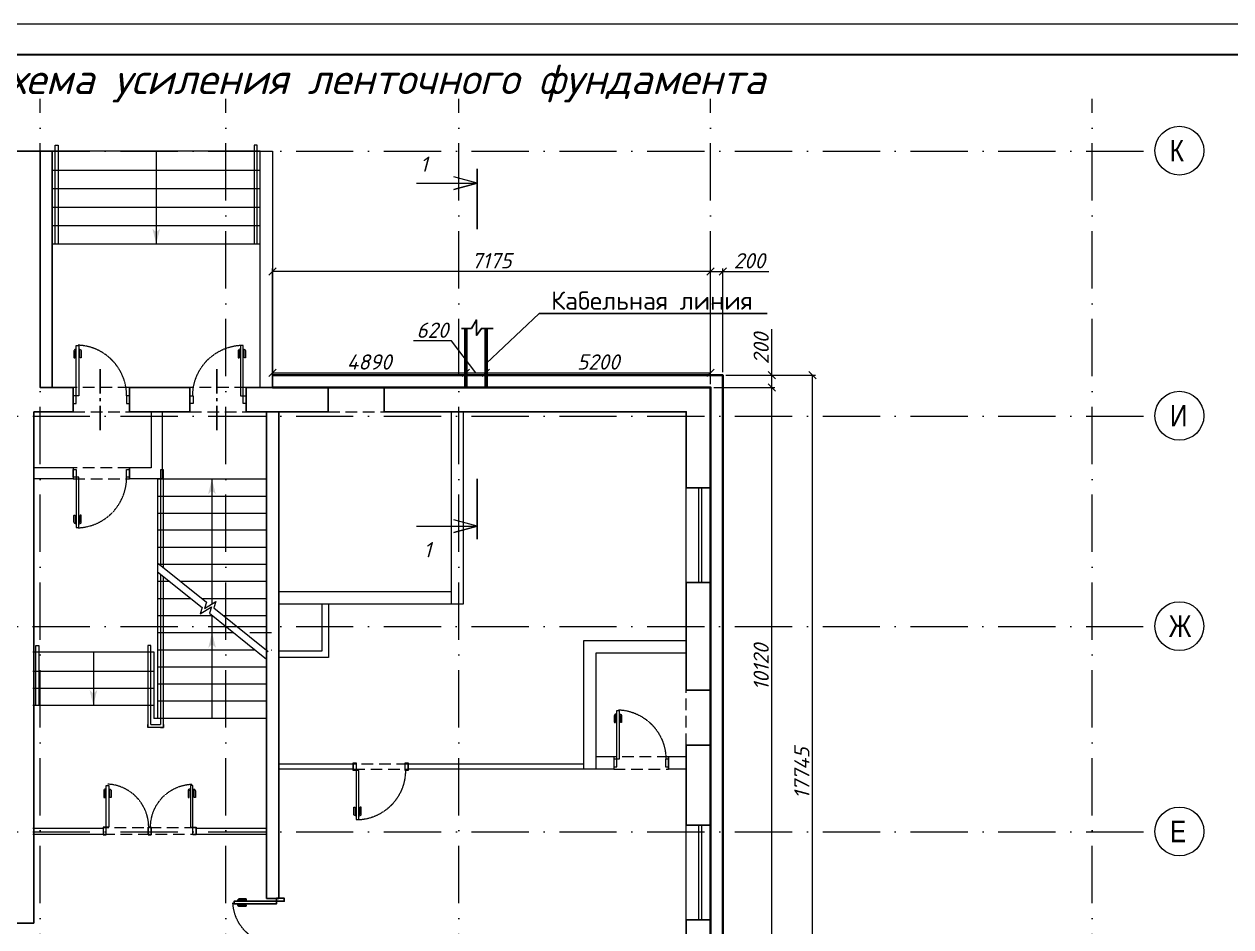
# Model space of a CAD drawing. Header units: millimetres. Extents: x 10124 to 8132345, y -95635 to 1386204.
# Drawn here: x 77550 to 97313, y -25689 to -10913 of the extents above; entities that cross this region are included whole.
import ezdxf
from ezdxf import colors
from ezdxf.entities.mleader import LeaderData, LeaderLine
from ezdxf.enums import TextEntityAlignment as Align
from ezdxf.math import Vec2, Vec3

# ---------------------------------------------------------------- set-up
doc = ezdxf.new("R2010")
doc.units = ezdxf.units.MM
for name, pattern in [('01_base$0$DASHED2', [0.375, 0.25, -0.125]), ('DASHED2', [0.375, 0.25, -0.125]), ('HIDDEN', [9.525, 6.35, -3.175]), ('K5LT32768', [0]), ('OS', [5.75, 3.75, -1, 0, -1]), ('ГОСТ 2.303 6', [12, 8, -1.5, 1, -1.5])]:
    doc.linetypes.add(name, pattern=pattern)
doc.layers.get('DEFPOINTS').update_dxf_attribs({"color": 1})
for name, color, linetype, lineweight in [('--дМой', 7, 'Continuous', 9), ('013', 7, 'Continuous', 13), ('Raz', 7, 'Continuous', 0), ('АР_Двери', 5, 'Continuous', 18), ('АР_Демонтаж_Стены', 250, 'Continuous', 18), ('АР_Оси', 193, 'Continuous', 9)]:
    doc.layers.add(name, color=color, linetype=linetype, lineweight=lineweight)
doc.layers.add('Демонтаж', color=7, linetype='DASHED2', lineweight=25, true_color=0xff0a0a)
doc.layers.add('К3 канажка д50', color=7, linetype='Continuous', lineweight=70, true_color=0x25670a)
for name, color, linetype in [('ИД Размерная', 7, 'Continuous'), ('Конструктив - Перекрытия', 7, 'Continuous'), ('ТЗК', 250, 'Continuous')]:
    doc.layers.add(name, color=color, linetype=linetype)
doc.styles.add('01_base$0$UNKTextStyle_ISO', font='arial.ttf')
doc.styles.add('10', font='isocpeui.ttf', dxfattribs={"height": 25})
doc.styles.add('100', font='isocpeui.ttf', dxfattribs={"height": 250})
doc.styles.add('Arial', font='ARIALN.TTF')
doc.styles.add('GOST', font='isocpeur.TTF')
doc.styles.add('ГОСТ', font='isocpeur.TTF')
doc.dimstyles.new('0.25', dxfattribs={"dimtxt": 250, "dimasz": 120, "dimexe": 50, "dimexo": 50, "dimgap": 50, "dimtad": 1, "dimlfac": 0.25, "dimtxsty": '100', "dimblk": 'OBLIQUE', "dimcen": 2.5, "dimclrt": 1, "dimadec": 0, "dimazin": 0, "dimtfac": 1, "dimtmove": 0, "dimatfit": 3, "dimfxl": 1, "dimlwd": 15, "dimlwe": 15, "dimarcsym": 0})
doc.dimstyles.new('100', dxfattribs={"dimtxt": 250, "dimasz": 120, "dimexe": 50, "dimexo": 50, "dimgap": 50, "dimtad": 1, "dimtxsty": '100', "dimblk": 'OBLIQUE', "dimcen": 2.5, "dimadec": 0, "dimazin": 0, "dimtfac": 1, "dimtmove": 0, "dimatfit": 3, "dimfxl": 1, "dimlwd": 15, "dimlwe": 15, "dimarcsym": 0})

# ---------------------------------------------------------------- blocks, each defined once
blk = doc.blocks.new('S')
at = {"color": 0}
blk.add_solid([(0, 0), (5, -1.25), (5, 1.25), (3.85, 0)], dxfattribs=at)
blk = doc.blocks.new('*U849')
blk.add_lwpolyline([(5, 12.5), (5, 81), (9, 81), (9, 12.5)], close=True)
at = {"color": 8}
for points in [[(5, 75), (3.7, 75, 0.414214), (1, 72.3), (1, 61.7, 0.414214), (1.7, 61), (2.3, 61, 0.414214), (3, 61.7), (3, 72.3, -0.414214), (3.7, 73), (5, 73)], [(9, 75), (10.3, 75, -0.414214), (13, 72.3), (13, 61.7, -0.414214), (12.3, 61), (11.7, 61, -0.414214), (11, 61.7), (11, 72.3, 0.414214), (10.3, 73), (9, 73)]]:
    blk.add_lwpolyline(points, format="xyb", dxfattribs=at)
for points in [[(0, 12.5), (0, 0), (5, 0), (5, 12.5), (0, 12.5)], [(73.5, 12.5), (73.5, 0), (78.5, 0), (78.5, 12.5), (73.5, 12.5)]]:
    blk.add_lwpolyline(points)
at = {"color": 8, "linetype": '01_base$0$DASHED2', "lineweight": 9}
blk.add_arc((3.9, 12.5), 70.6, 0, 87.4527, dxfattribs=at)
at = {"ltscale": 100, "style": '01_base$0$UNKTextStyle_ISO', "width": 0.8}
blk.add_attdef('МАРКА', text='', height=20, dxfattribs=at).set_placement((58.2, 34.6), align=Align.MIDDLE_CENTER)
blk = doc.blocks.new('*U848')
blk.add_lwpolyline([(5, 12.5), (5, 82.2), (9, 82.2), (9, 12.5)], close=True)
at = {"color": 8}
for points in [[(5, 76.2), (3.7, 76.2, 0.414214), (1, 73.5), (1, 62.8, 0.414214), (1.7, 62.2), (2.3, 62.2, 0.414214), (3, 62.8), (3, 73.5, -0.414214), (3.7, 74.2), (5, 74.2)], [(9, 76.2), (10.3, 76.2, -0.414214), (13, 73.5), (13, 62.8, -0.414214), (12.3, 62.2), (11.7, 62.2, -0.414214), (11, 62.8), (11, 73.5, 0.414214), (10.3, 74.2), (9, 74.2)]]:
    blk.add_lwpolyline(points, format="xyb", dxfattribs=at)
for points in [[(0, 12.5), (0, 0), (5, 0), (5, 12.5), (0, 12.5)], [(74.7, 12.5), (74.7, 0), (79.7, 0), (79.7, 12.5), (74.7, 12.5)]]:
    blk.add_lwpolyline(points)
at = {"color": 8, "linetype": '01_base$0$DASHED2', "lineweight": 9}
blk.add_arc((4, 12.5), 71.7, 0, 87.4527, dxfattribs=at)
at = {"ltscale": 100, "style": '01_base$0$UNKTextStyle_ISO', "width": 0.8}
blk.add_attdef('МАРКА', text='', height=20, dxfattribs=at).set_placement((58.2, 34.6), align=Align.MIDDLE_CENTER)
blk = doc.blocks.new('*U879')
at = {"color": 8}
for points in [[(5, 86.5), (3.7, 86.5, 0.414214), (1, 83.8), (1, 73.2, 0.414214), (1.7, 72.5), (2.3, 72.5, 0.414214), (3, 73.2), (3, 83.8, -0.414214), (3.7, 84.5), (5, 84.5)], [(9, 86.5), (10.3, 86.5, -0.414214), (13, 83.8), (13, 73.2, -0.414214), (12.3, 72.5), (11.7, 72.5, -0.414214), (11, 73.2), (11, 83.8, 0.414214), (10.3, 84.5), (9, 84.5)]]:
    blk.add_lwpolyline(points, format="xyb", dxfattribs=at)
blk.add_lwpolyline([(5, 12.5), (5, 92.5), (9, 92.5), (9, 12.5)], close=True)
for points in [[(0, 12.5), (0, 0), (5, 0), (5, 12.5), (0, 12.5)], [(85, 12.5), (85, 0), (90, 0), (90, 12.5), (85, 12.5)]]:
    blk.add_lwpolyline(points)
at = {"color": 8, "linetype": '01_base$0$DASHED2', "lineweight": 9}
blk.add_arc((4.5, 12.5), 81, 0, 87.4527, dxfattribs=at)
at = {"ltscale": 100, "style": '01_base$0$UNKTextStyle_ISO', "width": 0.8}
blk.add_attdef('МАРКА', text='', height=20, dxfattribs=at).set_placement((58.2, 34.6), align=Align.MIDDLE_CENTER)
blk = doc.blocks.new('*U880')
for points in [[(0, -12.5), (0, 0), (5, 0), (5, -12.5), (0, -12.5)], [(85, -12.5), (85, 0), (90, 0), (90, -12.5), (85, -12.5)]]:
    blk.add_lwpolyline(points)
blk.add_lwpolyline([(5, -12.5), (5, -92.5), (9, -92.5), (9, -12.5)], close=True)
at = {"color": 8}
for points in [[(5, -86.5), (3.7, -86.5, -0.414214), (1, -83.8), (1, -73.2, -0.414214), (1.7, -72.5), (2.3, -72.5, -0.414214), (3, -73.2), (3, -83.8, 0.414214), (3.7, -84.5), (5, -84.5)], [(9, -86.5), (10.3, -86.5, 0.414214), (13, -83.8), (13, -73.2, 0.414214), (12.3, -72.5), (11.7, -72.5, 0.414214), (11, -73.2), (11, -83.8, -0.414214), (10.3, -84.5), (9, -84.5)]]:
    blk.add_lwpolyline(points, format="xyb", dxfattribs=at)
at = {"color": 8, "linetype": '01_base$0$DASHED2', "lineweight": 9}
blk.add_arc((4.5, -12.5), 81, 272.5473, 0, dxfattribs=at)
at = {"ltscale": 100, "style": '01_base$0$UNKTextStyle_ISO', "width": 0.8}
blk.add_attdef('МАРКА', text='', height=20, dxfattribs=at).set_placement((58.2, 22.1), align=Align.MIDDLE_CENTER)
blk = doc.blocks.new('*U877')
at = {"color": 8}
for points in [[(5, 88.5), (3.7, 88.5, 0.414214), (1, 85.8), (1, 75.2, 0.414214), (1.7, 74.5), (2.3, 74.5, 0.414214), (3, 75.2), (3, 85.8, -0.414214), (3.7, 86.5), (5, 86.5)], [(9, 88.5), (10.3, 88.5, -0.414214), (13, 85.8), (13, 75.2, -0.414214), (12.3, 74.5), (11.7, 74.5, -0.414214), (11, 75.2), (11, 85.8, 0.414214), (10.3, 86.5), (9, 86.5)]]:
    blk.add_lwpolyline(points, format="xyb", dxfattribs=at)
blk.add_lwpolyline([(5, 12.5), (5, 94.5), (9, 94.5), (9, 12.5)], close=True)
for points in [[(0, 12.5), (0, 0), (5, 0), (5, 12.5), (0, 12.5)], [(87, 12.5), (87, 0), (92, 0), (92, 12.5), (87, 12.5)]]:
    blk.add_lwpolyline(points)
at = {"color": 8, "linetype": '01_base$0$DASHED2', "lineweight": 9}
blk.add_arc((4.6, 12.5), 82.8, 0, 87.4527, dxfattribs=at)
at = {"ltscale": 100, "style": '01_base$0$UNKTextStyle_ISO', "width": 0.8}
blk.add_attdef('МАРКА', text='', height=20, dxfattribs=at).set_placement((58.2, 34.6), align=Align.MIDDLE_CENTER)
blk = doc.blocks.new('*U878')
for points in [[(0, -12.5), (0, 0), (5, 0), (5, -12.5), (0, -12.5)], [(87, -12.5), (87, 0), (92, 0), (92, -12.5), (87, -12.5)]]:
    blk.add_lwpolyline(points)
blk.add_lwpolyline([(5, -12.5), (5, -94.5), (9, -94.5), (9, -12.5)], close=True)
at = {"color": 8}
for points in [[(5, -88.5), (3.7, -88.5, -0.414214), (1, -85.8), (1, -75.2, -0.414214), (1.7, -74.5), (2.3, -74.5, -0.414214), (3, -75.2), (3, -85.8, 0.414214), (3.7, -86.5), (5, -86.5)], [(9, -88.5), (10.3, -88.5, 0.414214), (13, -85.8), (13, -75.2, 0.414214), (12.3, -74.5), (11.7, -74.5, 0.414214), (11, -75.2), (11, -85.8, -0.414214), (10.3, -86.5), (9, -86.5)]]:
    blk.add_lwpolyline(points, format="xyb", dxfattribs=at)
at = {"color": 8, "linetype": '01_base$0$DASHED2', "lineweight": 9}
blk.add_arc((4.6, -12.5), 82.8, 272.5473, 0, dxfattribs=at)
at = {"ltscale": 100, "style": '01_base$0$UNKTextStyle_ISO', "width": 0.8}
blk.add_attdef('МАРКА', text='', height=20, dxfattribs=at).set_placement((58.2, 22.1), align=Align.MIDDLE_CENTER)
blk = doc.blocks.new('A$C343b019d')
at = {"layer": 'АР_Демонтаж_Стены', "color": 18, "linetype": 'ГОСТ 2.303 6', "lineweight": 30, "ltscale": 50, "true_color": 0x000000}
blk.add_line((0, 499), (0, -499), dxfattribs=at)
blk = doc.blocks.new('_OBLIQUE')
at = {"color": 0, "linetype": 'ByBlock'}
blk.add_line((-0.5, -0.5), (0.5, 0.5), dxfattribs=at)
blk = doc.blocks.new('*D1061')
at = {"layer": 'DEFPOINTS', "color": 0, "transparency": 16777216}
for p in [(84784, -16618), (81617, -16858), (84784, -16858)]:
    blk.add_point(p, dxfattribs=at)
at = {"layer": 'ИД Размерная', "color": 0, "lineweight": 15, "transparency": 16777216}
for p, q in [((81617, -16808), (81617, -16568)), ((84784, -16808), (84784, -16568)), ((81617, -16618), (84784, -16618))]:
    blk.add_line(p, q, dxfattribs=at)
at = {"layer": 'ИД Размерная', "color": 0, "lineweight": 15, "transparency": 16777216, "xscale": 120, "yscale": 120, "zscale": 120, "rotation": 180}
blk.add_blockref('_OBLIQUE', (81617, -16618), dxfattribs=at)
at = {"layer": 'ИД Размерная', "color": 0, "lineweight": 15, "transparency": 16777216, "xscale": 120, "yscale": 120, "zscale": 120}
blk.add_blockref('_OBLIQUE', (84784, -16618), dxfattribs=at)
at = {"layer": 'ИД Размерная', "color": 0, "transparency": 16777216, "insert": (83201, -16443), "char_height": 250, "attachment_point": 5, "style": '100'}
blk.add_mtext('4890', dxfattribs=at)
blk = doc.blocks.new('*D1062')
at = {"layer": 'DEFPOINTS', "color": 0, "transparency": 16777216}
for p in [(88793, -16618), (85114, -16858), (88793, -16858)]:
    blk.add_point(p, dxfattribs=at)
at = {"layer": 'ИД Размерная', "color": 0, "lineweight": 15, "transparency": 16777216}
for p, q in [((85114, -16808), (85114, -16568)), ((88793, -16808), (88793, -16568)), ((85114, -16618), (88793, -16618))]:
    blk.add_line(p, q, dxfattribs=at)
at = {"layer": 'ИД Размерная', "color": 0, "lineweight": 15, "transparency": 16777216, "xscale": 120, "yscale": 120, "zscale": 120, "rotation": 180}
blk.add_blockref('_OBLIQUE', (85114, -16618), dxfattribs=at)
at = {"layer": 'ИД Размерная', "color": 0, "lineweight": 15, "transparency": 16777216, "xscale": 120, "yscale": 120, "zscale": 120}
blk.add_blockref('_OBLIQUE', (88793, -16618), dxfattribs=at)
at = {"layer": 'ИД Размерная', "color": 0, "transparency": 16777216, "insert": (86953, -16443), "char_height": 250, "attachment_point": 5, "style": '100'}
blk.add_mtext('5200', dxfattribs=at)
blk = doc.blocks.new('_None')
blk = doc.blocks.new('*D1064')
at = {"layer": '013', "color": 0, "lineweight": 15, "ltscale": 100, "transparency": 16777216}
for p, q in [((88843, -16858), (89846, -16858)), ((89796, -26018), (89796, -16858)), ((88844, -26018), (89846, -26018))]:
    blk.add_line(p, q, dxfattribs=at)
at = {"layer": 'DEFPOINTS', "color": 0, "ltscale": 100, "transparency": 16777216}
for p in [(88793, -16858), (89796, -16858), (88794, -26018)]:
    blk.add_point(p, dxfattribs=at)
at = {"layer": '013', "color": 0, "lineweight": 15, "ltscale": 100, "transparency": 16777216, "xscale": 120, "yscale": 120, "zscale": 120}
for p, rotation in [((89796, -16858), 90), ((89796, -26018), 270)]:
    blk.add_blockref('_OBLIQUE', p, dxfattribs=dict(at, rotation=rotation))
at = {"layer": '013', "color": 1, "ltscale": 100, "transparency": 16777216, "insert": (89621, -21438), "char_height": 250, "attachment_point": 5, "rotation": 90, "style": '100'}
blk.add_mtext('10120', dxfattribs=at)
blk = doc.blocks.new('*D1051')
at = {"layer": 'DEFPOINTS', "color": 0, "transparency": 16777216}
for p in [(85114, -16618), (84784, -16858), (85114, -16858)]:
    blk.add_point(p, dxfattribs=at)
at = {"layer": 'ИД Размерная', "color": 0, "lineweight": 15, "transparency": 16777216}
for p, q in [((84547, -16098), (83927, -16098)), ((84949, -16618), (84547, -16098)), ((84784, -16808), (84784, -16568)), ((85114, -16808), (85114, -16568)), ((84784, -16618), (85114, -16618))]:
    blk.add_line(p, q, dxfattribs=at)
at = {"layer": 'ИД Размерная', "color": 0, "lineweight": 15, "transparency": 16777216, "xscale": 120, "yscale": 120, "zscale": 120, "rotation": 180}
blk.add_blockref('_OBLIQUE', (84784, -16618), dxfattribs=at)
at = {"layer": 'ИД Размерная', "color": 0, "lineweight": 15, "transparency": 16777216, "xscale": 120, "yscale": 120, "zscale": 120}
blk.add_blockref('_OBLIQUE', (85114, -16618), dxfattribs=at)
at = {"layer": 'ИД Размерная', "color": 0, "transparency": 16777216, "insert": (84237, -15923), "char_height": 250, "attachment_point": 5, "style": '100'}
blk.add_mtext('620', dxfattribs=at)
blk = doc.blocks.new('*U1065')
at = {"color": 44, "lineweight": 20, "ltscale": 10}
blk.add_line((594, 420), (0, 420), dxfattribs=at)
at = {"color": 137, "lineweight": 35, "ltscale": 10}
blk.add_line((589, 415), (20, 415), dxfattribs=at)
at = {"color": 44, "lineweight": 13, "style": 'GOST', "oblique": 10, "width": 0.8}
for tag in ['ФОРМАТВЕРТ', 'ФОРМАТГОРИЗ']:
    blk.add_attdef(tag, (542.98, 1.6), '', height=2, dxfattribs=at)
blk = doc.blocks.new('*D1117')
at = {"layer": '013', "color": 0, "lineweight": 15, "ltscale": 100, "transparency": 16777216}
for p, q in [((89043, -16658), (90513, -16658)), ((90463, -34401), (90463, -16658)), ((89043, -34401), (90513, -34401))]:
    blk.add_line(p, q, dxfattribs=at)
at = {"layer": 'DEFPOINTS', "color": 0, "ltscale": 100, "transparency": 16777216}
for p in [(88993, -16658), (90463, -16658), (88993, -34401)]:
    blk.add_point(p, dxfattribs=at)
at = {"layer": '013', "color": 0, "lineweight": 15, "ltscale": 100, "transparency": 16777216, "xscale": 120, "yscale": 120, "zscale": 120}
for p, rotation in [((90463, -16658), 90), ((90463, -34401), 270)]:
    blk.add_blockref('_OBLIQUE', p, dxfattribs=dict(at, rotation=rotation))
at = {"layer": '013', "color": 0, "ltscale": 100, "transparency": 16777216, "insert": (90287, -23174), "char_height": 250, "attachment_point": 5, "rotation": 90, "style": '100'}
blk.add_mtext('17745', dxfattribs=at)
blk = doc.blocks.new('*D1118')
at = {"layer": '013', "color": 0, "lineweight": 15, "ltscale": 100, "transparency": 16777216}
for p, q in [((89796, -16658), (89796, -15907)), ((89043, -16658), (89846, -16658)), ((89796, -16858), (89796, -16658)), ((88843, -16858), (89846, -16858))]:
    blk.add_line(p, q, dxfattribs=at)
at = {"layer": 'DEFPOINTS', "color": 0, "ltscale": 100, "transparency": 16777216}
for p in [(88993, -16658), (89796, -16658), (88793, -16858)]:
    blk.add_point(p, dxfattribs=at)
at = {"layer": '013', "color": 0, "lineweight": 15, "ltscale": 100, "transparency": 16777216, "xscale": 120, "yscale": 120, "zscale": 120}
for p, rotation in [((89796, -16658), 90), ((89796, -16858), 270)]:
    blk.add_blockref('_OBLIQUE', p, dxfattribs=dict(at, rotation=rotation))
at = {"layer": '013', "color": 0, "ltscale": 100, "transparency": 16777216, "insert": (89621, -16223), "char_height": 250, "attachment_point": 5, "rotation": 90, "style": '100'}
blk.add_mtext('200', dxfattribs=at)
blk = doc.blocks.new('*D1119')
at = {"layer": '013', "color": 0, "lineweight": 15, "ltscale": 100, "transparency": 16777216}
for p, q in [((88793, -16808), (88793, -14911)), ((88793, -14961), (88993, -14961)), ((88993, -16608), (88993, -14911)), ((88993, -14961), (89744, -14961))]:
    blk.add_line(p, q, dxfattribs=at)
at = {"layer": 'DEFPOINTS', "color": 0, "ltscale": 100, "transparency": 16777216}
for p in [(88993, -14961), (88993, -16658), (88793, -16858)]:
    blk.add_point(p, dxfattribs=at)
at = {"layer": '013', "color": 0, "lineweight": 15, "ltscale": 100, "transparency": 16777216, "xscale": 120, "yscale": 120, "zscale": 120, "rotation": 180}
blk.add_blockref('_OBLIQUE', (88793, -14961), dxfattribs=at)
at = {"layer": '013', "color": 0, "lineweight": 15, "ltscale": 100, "transparency": 16777216, "xscale": 120, "yscale": 120, "zscale": 120}
blk.add_blockref('_OBLIQUE', (88993, -14961), dxfattribs=at)
at = {"layer": '013', "color": 0, "ltscale": 100, "transparency": 16777216, "insert": (89428, -14786), "char_height": 250, "attachment_point": 5, "style": '100'}
blk.add_mtext('200', dxfattribs=at)
blk = doc.blocks.new('*D1120')
at = {"layer": '013', "color": 0, "lineweight": 15, "ltscale": 100, "transparency": 16777216}
for p, q in [((81617, -16608), (81617, -14911)), ((88793, -14961), (81617, -14961)), ((88793, -16808), (88793, -14911))]:
    blk.add_line(p, q, dxfattribs=at)
at = {"layer": 'DEFPOINTS', "color": 0, "ltscale": 100, "transparency": 16777216}
for p in [(81617, -14961), (81617, -16658), (88793, -16858)]:
    blk.add_point(p, dxfattribs=at)
at = {"layer": '013', "color": 0, "lineweight": 15, "ltscale": 100, "transparency": 16777216, "xscale": 120, "yscale": 120, "zscale": 120, "rotation": 180}
blk.add_blockref('_OBLIQUE', (81617, -14961), dxfattribs=at)
at = {"layer": '013', "color": 0, "lineweight": 15, "ltscale": 100, "transparency": 16777216, "xscale": 120, "yscale": 120, "zscale": 120}
blk.add_blockref('_OBLIQUE', (88793, -14961), dxfattribs=at)
at = {"layer": '013', "color": 0, "ltscale": 100, "transparency": 16777216, "insert": (85205, -14785), "char_height": 250, "attachment_point": 5, "style": '100'}
blk.add_mtext('7175', dxfattribs=at)

msp = doc.modelspace()

# ---------------------------------------------------------------- linework, layer by layer
at = {"layer": '--дМой'}
for p, q in [((84969.784, -13514.872), (84586.649, -13412.211)), ((83978.158, -13514.872), (84969.784, -13514.872)), ((84969.784, -13514.872), (84586.649, -13617.533)), ((84586.649, -13617.533), (84969.784, -13514.872)), ((83978.158, -19129.383), (84969.784, -19129.383)), ((84969.784, -19129.383), (84586.649, -19026.722)), ((84969.784, -19129.383), (84586.649, -19232.044)), ((84586.649, -19232.044), (84969.784, -19129.383))]:
    msp.add_line(p, q, dxfattribs=at)
at = {"layer": '--дМой', "lineweight": 30}
for p, q in [((84969.784, -14270.642), (84969.784, -13279.016)), ((84969.784, -19344.572), (84969.784, -18352.946))]:
    msp.add_line(p, q, dxfattribs=at)
msp.add_lwpolyline([(84715.012, -15894.599), (84874.907, -15894.599), (84956.418, -15753.419), (84956.418, -16008.297), (85039.599, -15894.599), (85234.242, -15894.599)])
at = {"layer": 'АР_Демонтаж_Стены', "linetype": 'HIDDEN', "lineweight": 20, "ltscale": 30}
for points in [[(78355.02, -17258.06), (79275.02, -17258.06), (79275.02, -16858.06), (78355.02, -16858.06)], [(80265.999, -17258.06), (81185.999, -17258.06), (81185.999, -16858.06), (80265.999, -16858.06)], [(82528.01, -17258.06), (83448.01, -17258.06), (83448.01, -16858.06), (82528.01, -16858.06)], [(78355.02, -18357.503), (79275.02, -18357.503), (79275.02, -18178.144), (78355.02, -18178.144)], [(88392.52, -21813.516), (88792.52, -21813.516), (88792.52, -22713.516), (88392.52, -22713.516)], [(87205.431, -23108.049), (88105.431, -23108.049), (88105.431, -22905.144), (87205.431, -22905.144)], [(82939.652, -23108.049), (83839.652, -23108.049), (83839.652, -23026.144), (82939.652, -23026.144)], [(78845.24, -24171.196), (80365.24, -24171.196), (80365.24, -24068.144), (78845.24, -24068.144)]]:
    msp.add_lwpolyline(points, close=True, dxfattribs=at)
at = {"layer": 'АР_Оси', "linetype": 'OS', "ltscale": 250}
for p, q in [((77810.24, -45428.314), (77810.24, -12136.619)), ((80853.108, -45428.314), (80853.108, -12136.619)), ((84668.108, -45428.314), (84668.108, -12136.619)), ((88792.52, -45428.314), (88792.52, -12136.619)), ((95042.52, -45428.314), (95042.52, -12136.619)), ((70502.808, -12991.143), (96070.045, -12991.143)), ((70502.808, -17331.196), (96070.045, -17331.196)), ((70501.808, -20775.291), (96070.045, -20775.291)), ((70502.808, -24136.196), (96070.045, -24136.196))]:
    msp.add_line(p, q, dxfattribs=at)
at = {"layer": 'Демонтаж', "color": 6, "linetype": 'ByBlock', "lineweight": 40, "ltscale": 100}
for points in [[(81616.969, -16658.06), (88992.52, -16658.06), (88992.52, -34401.196)], [(81616.969, -16858.06), (88792.52, -16858.06), (88792.52, -34401.196)]]:
    msp.add_lwpolyline(points, dxfattribs=at)
at = {"layer": 'К3 канажка д50', "lineweight": 60}
for p, q in [((84784.229, -16857.863), (84784.229, -15897.224)), ((85114.229, -16857.863), (85114.229, -15894.891))]:
    msp.add_line(p, q, dxfattribs=at)
at = {"layer": 'Конструктив - Перекрытия', "lineweight": 0, "ltscale": 100}
for p, q in [((79732.206, -18357.503), (79732.206, -22277.503)), ((79676.955, -21186.277), (79676.955, -22276.144))]:
    msp.add_line(p, q, dxfattribs=at)
at = {"layer": 'ТЗК', "lineweight": 18, "ltscale": 100}
for p, q in [((81416.969, -12991.143), (77810.24, -12991.143)), ((81416.969, -16858.06), (81416.969, -12991.143)), ((81416.969, -12991.143), (81616.969, -12991.143)), ((81416.969, -16858.06), (81416.969, -12991.143)), ((81616.969, -12991.143), (81616.969, -16858.06)), ((78010.24, -13301.143), (81416.969, -13301.143)), ((78010.24, -13601.143), (81416.969, -13601.143)), ((78010.24, -13911.143), (81416.969, -13911.143)), ((78010.24, -14211.143), (81416.969, -14211.143)), ((78010.24, -14511.143), (81416.969, -14511.143)), ((79732.206, -18357.503), (81520.24, -18357.503)), ((79732.206, -18637.503), (81520.24, -18637.503)), ((79732.206, -18917.503), (81520.24, -18917.503)), ((81520.24, -19197.503), (79732.206, -19197.503)), ((81520.24, -19477.503), (79732.206, -19477.503)), ((81520.24, -19757.503), (79732.206, -19757.503)), ((79934.183, -20037.503), (79732.206, -20037.503)), ((81520.24, -20037.503), (80116.863, -20037.503)), ((80284.465, -20317.503), (79732.206, -20317.503)), ((81520.24, -20317.503), (80467.145, -20317.503)), ((80634.747, -20597.503), (79732.206, -20597.503)), ((81520.24, -20597.503), (80817.427, -20597.503)), ((80985.029, -20877.503), (79732.206, -20877.503)), ((81600.24, -20877.503), (81247.709, -20877.503)), ((77690.24, -21186.277), (79676.955, -21186.277)), ((81335.311, -21157.503), (79732.206, -21157.503)), ((77690.24, -21502.871), (79676.955, -21502.871)), ((81520.24, -21437.503), (79732.206, -21437.503)), ((81520.24, -21717.503), (79732.206, -21717.503)), ((77690.24, -21782.871), (79676.955, -21782.871)), ((77690.24, -22062.871), (79676.955, -22062.871)), ((81520.24, -21997.503), (79732.206, -21997.503)), ((81520.24, -22277.503), (79676.955, -22277.503))]:
    msp.add_line(p, q, dxfattribs=at)
at = {"layer": 'ТЗК', "lineweight": 30, "ltscale": 100}
for p, q in [((77810.24, -12991.143), (77810.24, -16858.06)), ((81616.969, -15413.299), (81616.969, -16858.06)), ((78355.02, -16858.06), (78355.02, -17258.06)), ((79275.02, -16858.06), (79275.02, -17258.06)), ((80265.999, -16858.06), (80265.999, -17258.06)), ((81185.999, -16858.06), (82528.01, -16858.06)), ((81185.999, -16858.06), (81185.999, -17258.06)), ((82528.01, -16858.06), (82528.01, -17258.06)), ((83448.01, -16858.06), (88792.52, -16858.06)), ((83448.01, -16858.06), (83448.01, -17258.06)), ((88792.52, -18504.694), (88792.52, -16858.06)), ((88392.52, -18504.694), (88792.52, -18504.694)), ((88392.52, -20054.694), (88792.52, -20054.694)), ((88392.52, -20054.694), (88392.52, -21813.516)), ((88792.52, -20054.694), (88792.52, -21813.516)), ((81600.24, -21157.503), (81597.991, -21157.503)), ((88392.52, -21813.516), (88792.52, -21813.516)), ((88392.52, -22713.516), (88792.52, -22713.516)), ((88392.52, -22713.516), (88392.52, -24024.694)), ((88792.52, -22713.516), (88792.52, -24024.694)), ((88392.52, -24024.694), (88792.52, -24024.694)), ((77710.24, -24613.34), (77710.24, -25629.33)), ((81520.24, -25222.853), (81720.24, -25222.853)), ((77410.24, -25629.33), (77710.24, -25629.33)), ((88392.52, -25574.694), (88792.52, -25574.694)), ((88392.52, -25574.694), (88392.52, -26784.694)), ((88792.52, -25574.694), (88792.52, -26784.694))]:
    msp.add_line(p, q, dxfattribs=at)
at = {"layer": 'ТЗК', "lineweight": 20, "ltscale": 100}
for p, q in [((79632.206, -17258.06), (79632.206, -18177.503)), ((79812.206, -17258.06), (79812.206, -18357.503)), ((78355.02, -18177.503), (77710.24, -18177.503)), ((78355.02, -18177.503), (78355.02, -18357.503)), ((79632.206, -18177.503), (79275.02, -18177.503)), ((79275.02, -18177.503), (79275.02, -18357.503)), ((78355.02, -18357.503), (77710.24, -18357.503)), ((79812.206, -18357.503), (79275.02, -18357.503)), ((88592.52, -18504.694), (88592.52, -20054.694)), ((88642.52, -18504.694), (88642.52, -20054.694)), ((84542.52, -20205.847), (81720.24, -20205.847)), ((84742.52, -20406.481), (81720.24, -20406.481)), ((86712.52, -21008.049), (86712.52, -23108.049)), ((88392.52, -21008.049), (86712.52, -21008.049)), ((88392.52, -21208.049), (86912.52, -21208.049)), ((86912.52, -21208.049), (86912.52, -23108.049)), ((87205.431, -22908.049), (86912.52, -22908.049)), ((87205.431, -22908.049), (87205.431, -23108.049)), ((88392.52, -22908.049), (88105.431, -22908.049)), ((88105.431, -22908.049), (88105.431, -23108.049)), ((82939.652, -23028.049), (81720.24, -23028.049)), ((82939.652, -23108.049), (81720.24, -23108.049)), ((82939.652, -23028.049), (82939.652, -23108.049)), ((86712.52, -23028.049), (83839.652, -23028.049)), ((83839.652, -23028.049), (83839.652, -23108.049)), ((87205.431, -23108.049), (83839.652, -23108.049)), ((88392.52, -23108.049), (88105.431, -23108.049)), ((77690.24, -24071.196), (78845.24, -24071.196)), ((78845.24, -24071.196), (78845.24, -24171.196)), ((80365.24, -24071.196), (81520.24, -24071.196)), ((80365.24, -24071.196), (80365.24, -24171.196)), ((88592.52, -24024.694), (88592.52, -25574.694)), ((88642.52, -24024.694), (88642.52, -25574.694)), ((77690.24, -24171.196), (78845.24, -24171.196)), ((80365.24, -24171.196), (81520.24, -24171.196))]:
    msp.add_line(p, q, dxfattribs=at)
at = {"layer": 'ТЗК', "lineweight": 30, "ltscale": 100}
for points in [[(78355.02, -16858.06), (77810.24, -16858.06), (77810.24, -12991.143), (76790.508, -12991.143)], [(80265.999, -16858.06), (79275.02, -16858.06)], [(78355.02, -17258.06), (77710.24, -17258.06)], [(77710.24, -17258.06), (77710.24, -25629.33)], [(80265.999, -17258.06), (79275.02, -17258.06)], [(82528.01, -17258.06), (81185.999, -17258.06)], [(81520.24, -17258.06), (81520.24, -25222.853)], [(81720.24, -17258.06), (81720.24, -25222.853)], [(88392.52, -18504.694), (88392.52, -17258.06), (83448.01, -17258.06)]]:
    msp.add_lwpolyline(points, dxfattribs=at)
msp.add_lwpolyline([(77810.24, -16858.06), (78010.24, -16858.06), (78010.24, -12991.143), (77810.24, -12991.143)], close=True, dxfattribs=at)
at = {"layer": 'ТЗК', "lineweight": 18, "ltscale": 100}
for points in [[(78059.873, -12891.143), (78109.873, -12891.143), (78109.873, -14511.143)], [(78059.873, -14511.143), (78059.873, -12891.143)], [(79713.605, -12991.143), (79713.605, -14511.143)], [(81367.336, -12891.143), (81317.336, -12891.143), (81317.336, -14511.143)], [(81367.336, -14511.143), (81367.336, -12891.143)], [(79832.486, -19810.184), (79832.486, -18207.727), (79782.486, -18207.727), (79782.486, -19770.217)], [(80626.223, -18357.503), (80626.223, -20402.419)], [(79732.206, -19730.025), (80537.655, -20373.865), (80502.616, -20477.758), (80689.861, -20363.631), (80654.822, -20467.524), (81547.053, -21180.733)], [(79732.206, -19876.051), (80466.435, -20462.962), (80431.396, -20566.855), (80618.642, -20452.727), (80583.602, -20556.62), (81520.24, -21305.327)], [(79782.206, -19916.019), (79782.206, -22377.503)], [(79782.206, -22427.503), (79832.206, -22427.503), (79832.206, -19955.987)], [(80626.223, -20590.689), (80626.223, -22277.503)], [(77739.873, -21086.277), (77789.873, -21086.277), (77789.873, -22062.871)], [(77739.873, -22062.871), (77739.873, -21086.277)], [(79627.322, -21086.277), (79577.322, -21086.277), (79577.322, -22427.503)], [(79627.322, -22377.503), (79627.322, -21086.277)], [(78683.598, -21186.277), (78683.598, -22062.871)], [(79832.206, -22377.503), (79832.206, -22427.503), (79577.322, -22427.503), (79577.322, -22377.503)], [(79627.322, -22377.503), (79782.206, -22377.503)]]:
    msp.add_lwpolyline(points, dxfattribs=at)
at = {"layer": 'ТЗК', "lineweight": 20, "ltscale": 100}
for points in [[(84542.52, -17258.06), (84542.52, -20406.481)], [(84742.52, -17258.06), (84742.52, -20406.481)], [(82532.674, -20406.481), (82532.674, -21279.032), (81720.24, -21279.032), (81720.24, -21174.032)], [(82427.674, -20406.481), (82427.674, -21174.032), (81720.24, -21174.032)]]:
    msp.add_lwpolyline(points, dxfattribs=at)
for points in [[(88792.52, -18504.694), (88792.52, -20054.694), (88392.52, -20054.694), (88392.52, -18504.694)], [(88792.52, -24024.694), (88792.52, -25574.694), (88392.52, -25574.694), (88392.52, -24024.694)]]:
    msp.add_lwpolyline(points, close=True, dxfattribs=at)
at = {"layer": 'ТЗК', "linetype": 'K5LT32768', "lineweight": 18}
for centre in [(96469.964, -12983.048), (96469.964, -17323.101), (96468.964, -20767.196), (96469.964, -24128.101)]:
    msp.add_circle(centre, 400, dxfattribs=at)

# ---------------------------------------------------------------- block references
at = {"xscale": 100, "yscale": 100, "zscale": 100}
msp.add_blockref('*U1065', (67501.268, -52912.707), dxfattribs=at)
at = {"layer": 'АР_Двери', "lineweight": 30, "ltscale": 100, "yscale": 10, "zscale": 10}
for name, p, xscale in [('*U877', (78355.02, -17120.56), 10), ('*U877', (81185.999, -17120.56), -10), ('*U878', (78355.02, -18205.003), 10), ('*U849', (78845.24, -24183.696), 10), ('*U849', (80365.24, -24183.696), -10)]:
    msp.add_blockref(name, p, dxfattribs=dict(at, xscale=xscale))
at = {"layer": 'АР_Двери', "lineweight": 30, "ltscale": 100, "xscale": -10, "yscale": 10, "zscale": 10, "rotation": 180}
for name, p in [('*U880', (87205.431, -23070.549)), ('*U879', (82939.652, -23005.549))]:
    msp.add_blockref(name, p, dxfattribs=at)
at = {"layer": 'Конструктив - Перекрытия', "lineweight": 0, "ltscale": 100}
for p in [(78796.26, -17058.008), (80707.239, -17058.008)]:
    msp.add_blockref('A$C343b019d', p, dxfattribs=at)
at = {"layer": 'ТЗК', "lineweight": 18, "ltscale": 100, "yscale": 50.00000000000001, "zscale": 50.00000000000001}
for p, xscale, rotation in [((79713.605, -14511.143), -50.00000000000001, 269.8023117076737), ((80626.223, -18357.503), -50.00000000000001, 89.80231170767365), ((80627.721, -20871.421), 50.00000000000001, 270.1976882923264), ((78683.598, -22062.871), -50.00000000000001, 269.8023117076737)]:
    msp.add_blockref('S', p, dxfattribs=dict(at, xscale=xscale, rotation=rotation))
at = {"layer": 'ТЗК', "lineweight": 30, "ltscale": 100, "xscale": -10, "yscale": 10, "zscale": 10, "rotation": 90}
msp.add_blockref('*U848', (81810.686, -25221.047), dxfattribs=at)

# ---------------------------------------------------------------- texts
at = {"color": 0, "lineweight": 9, "insert": (83325.481, -11876.889), "char_height": 500, "width": 20849.46713, "attachment_point": 5, "style": '10'}
msp.add_mtext('Схема усиления ленточного фундамента', dxfattribs=at)
at = {"layer": 'Raz', "lineweight": 18, "style": '100'}
for p in [(84034.708, -13330.52), (84092.363, -19640.817)]:
    msp.add_text('1', height=250, dxfattribs=at).set_placement(p)
at = {"layer": 'ТЗК', "lineweight": 30, "style": 'Arial'}
for s, p in [('К', (96427.632, -12983.048)), ('И', (96457.714, -17323.101)), ('Ж', (96480.974, -20767.196)), ('Е', (96447.687, -24128.101))]:
    msp.add_text(s, height=350, dxfattribs=at).set_placement(p, align=Align.MIDDLE_CENTER)

# ---------------------------------------------------------------- dimensions: what is measured, and where the dimension line sits
at = {"layer": '013', "ltscale": 100}
for base, p2, picture, middle in [((81616.969, -14961.475), (81616.969, -16658.06), '*D1120', (85204.744, -14784.865)), ((88992.52, -14961.475), (88992.52, -16658.06), '*D1119', (89428.05, -14786.475))]:
    dim = msp.add_linear_dim(base=base, p1=(88792.52, -16858.06), p2=p2, dimstyle='100', override={"dimrnd": 5}, dxfattribs=at)
    dim.commit()
    dim.dimension.update_dxf_attribs({"geometry": picture, "text_midpoint": middle})
dim = msp.add_linear_dim(base=(89796.217, -16658.06), p1=(88792.52, -16858.06), p2=(88992.52, -16658.06), angle=90, dimstyle='100', override={"dimrnd": 5}, dxfattribs=at)
dim.commit()
dim.dimension.update_dxf_attribs({"geometry": '*D1118', "text_midpoint": (89621.217, -16222.53)})
dim = msp.add_linear_dim(base=(90463.356, -16658.06), p1=(88992.52, -34401.196), p2=(88992.52, -16658.06), angle=90, dimstyle='100', override={"dimrnd": 5}, dxfattribs=at)
dim.commit()
dim.dimension.update_dxf_attribs({"geometry": '*D1117', "text_midpoint": (90463.356, -23173.624), "dimtype": 160})
dim = msp.add_linear_dim(base=(89796.217, -16858.06), p1=(88794.229, -26017.863), p2=(88792.52, -16858.06), angle=90, text='10120', dimstyle='0.25', dxfattribs=at)
dim.commit()
dim.dimension.update_dxf_attribs({"geometry": '*D1064', "text_midpoint": (89621.217, -21437.961)})
at = {"layer": 'ИД Размерная'}
dim = msp.add_linear_dim(base=(85114.229, -16617.863), p1=(84784.229, -16857.863), p2=(85114.229, -16857.863), text='620', dimstyle='100', override={"dimtmove": 1}, dxfattribs=at)
dim.commit()
dim.dimension.update_dxf_attribs({"geometry": '*D1051', "text_midpoint": (84496.952, -16097.664), "dimtype": 160})
for base, p1, p2, text, picture, middle in [((84784.229, -16617.863), (81616.969, -16858.06), (84784.229, -16857.863), '4890', '*D1061', (83200.599, -16442.863)), ((88792.52, -16617.863), (85114.229, -16857.863), (88792.52, -16858.06), '5200', '*D1062', (86953.374, -16442.863))]:
    dim = msp.add_linear_dim(base=base, p1=p1, p2=p2, text=text, dimstyle='100', dxfattribs=at)
    dim.commit()
    dim.dimension.update_dxf_attribs({"geometry": picture, "text_midpoint": middle})

# ---------------------------------------------------------------- leaders
ml = msp.add_multileader_mtext('Standard', dxfattribs=at)
ml.set_content('Кабельная линия', color=256, style='ГОСТ')
ml.set_leader_properties(color=256, lineweight=-1)
ml.set_arrow_properties(name='NONE')
ml.build(insert=Vec2(0, 0))
ml.multileader.update_dxf_attribs({"text_left_attachment_type": 6, "text_right_attachment_type": 6, "dogleg_length": 3, "arrow_head_size": 5, "scale": 5})
ctx = ml.context
ctx.base_point, ctx.scale, ctx.char_height, ctx.arrow_head_size, ctx.landing_gap_size, ctx.plane_origin = Vec3(86169.229, -15647.863), 5, 300, 5, 10, Vec3(85114.229, -16317.863)
ctx.left_attachment, ctx.right_attachment = 6, 6
notes = []
notes.append((ctx, [(0, (1, 1, 0), (86154.229, -15647.863), (1, 0), 15, [(0, [(85114.229, -16467.863), (85984.229, -15647.863)], 0, [])])]))
ctx.mtext.insert, ctx.mtext.flow_direction = Vec3(86179.229, -15287.863), 5
for ctx, leaders in notes:
    for number, flags, end, landing, length, lines in leaders:
        leader = LeaderData()
        leader.index, (leader.has_last_leader_line, leader.has_dogleg_vector, leader.attachment_direction) = number, flags
        leader.last_leader_point, leader.dogleg_vector, leader.dogleg_length = Vec3(end), Vec3(landing), length
        for number, points, colour, breaks in lines:
            line = LeaderLine()
            line.index, line.vertices, line.color, line.breaks = number, Vec3.list(points), colors.encode_raw_color(colour), breaks
            leader.lines.append(line)
        ctx.leaders.append(leader)

doc.saveas('drawing.dxf')
